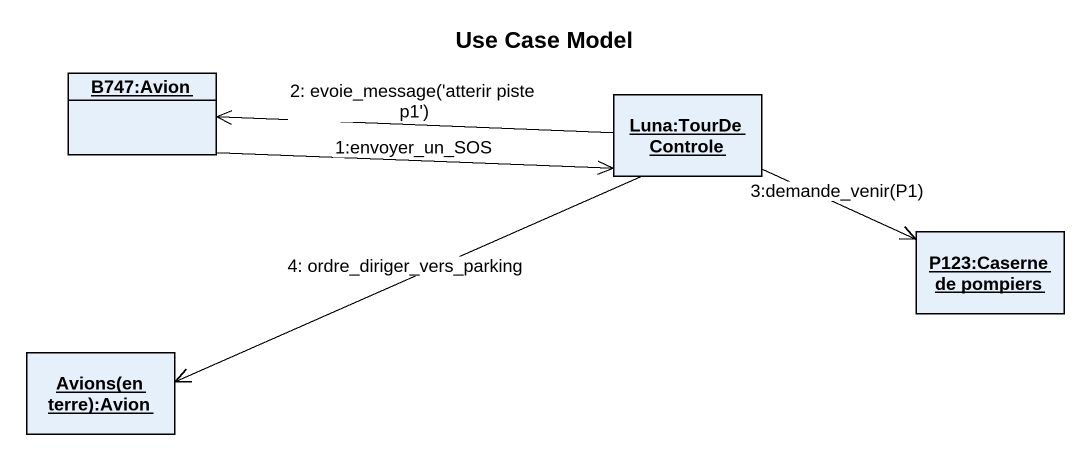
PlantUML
@startuml
title Use Case Model
hide circle
hide empty members
object "B747:Avion" as B747_Avion
object "Luna:TourDeControle" as Luna_TourDeControle
object "P123:Caserne de pompiers" as P123_Caserne_de_pompiers
object "Avions(en terre):Avion" as Avions_en_terre_Avion
B747_Avion -right-> Luna_TourDeControle : 1:envoyer_un_SOS
Luna_TourDeControle -left-> B747_Avion
Luna_TourDeControle -left- B747_Avion
Luna_TourDeControle -left- B747_Avion : 2: evoie_message('atterir piste p1')
Luna_TourDeControle -right-> P123_Caserne_de_pompiers : 3:demande_venir(P1)
Luna_TourDeControle -left-> Avions_en_terre_Avion : 4: ordre_diriger_vers_parking
@enduml
